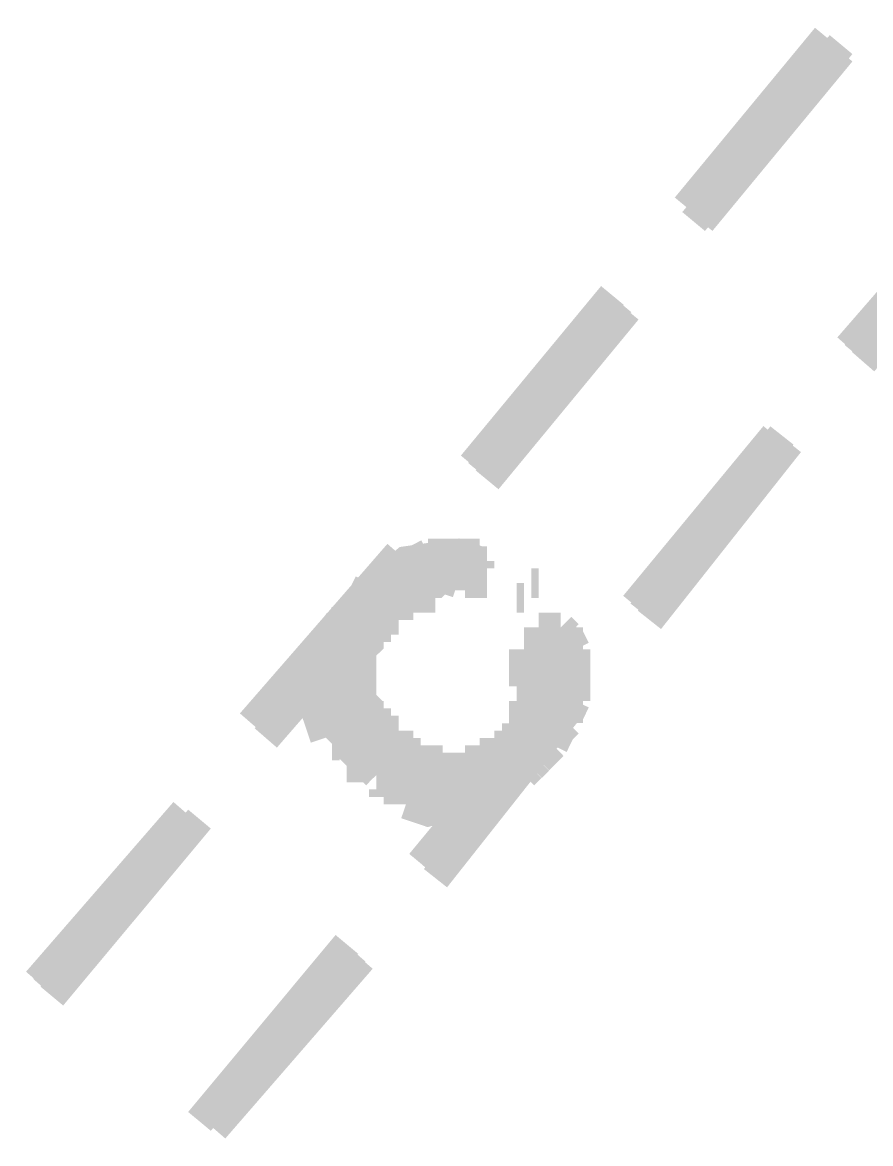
# Model space of a CAD drawing. Extents: x 0.1 to 11.6, y 0.3 to 16.2.
# Drawn here: x 7.5933 to 7.785, y 7.5267 to 7.78 of the extents above; entities that cross this region are included whole.
import ezdxf

# ---------------------------------------------------------------- set-up
doc = ezdxf.new("R2010")
doc.units = 0
doc.header["$MEASUREMENT"] = 0

msp = doc.modelspace()

# ---------------------------------------------------------------- linework, layer by layer
at = {"color": 0, "const_width": 0.00667}
for points in [[(7.77501, 7.77669), (7.74333, 7.73833)], [(7.77832, 7.77501), (7.74501, 7.73503)], [(7.77832, 7.77333), (7.74669, 7.73503)], [(7.78, 7.70665), (7.81332, 7.74501)], [(7.78168, 7.70503), (7.81332, 7.74333)], [(7.78331, 7.70335), (7.81668, 7.74164)], [(7.72667, 7.71832), (7.69499, 7.68001)], [(7.72835, 7.71669), (7.69667, 7.67833)], [(7.72999, 7.715), (7.69835, 7.67665)], [(7.73167, 7.64833), (7.76335, 7.68668)], [(7.73335, 7.64665), (7.76497, 7.68668)], [(7.73503, 7.64501), (7.76665, 7.685)], [(7.67833, 7.66), (7.64501, 7.62169)], [(7.68001, 7.65831), (7.64833, 7.62001)], [(7.69667, 7.65831), (7.69168, 7.66), (7.68001, 7.65831), (7.66997, 7.65001)], [(7.67833, 7.65668), (7.68001, 7.65831)], [(7.68001, 7.65831), (7.68164, 7.65831)], [(7.68164, 7.65831), (7.685, 7.66)], [(7.68332, 7.65831), (7.68164, 7.65668)], [(7.68668, 7.65831), (7.68332, 7.65831)], [(7.685, 7.66), (7.68668, 7.66)], [(7.68668, 7.66), (7.69, 7.66)], [(7.68832, 7.65831), (7.68668, 7.65831)], [(7.69, 7.65831), (7.68832, 7.65831)], [(7.69, 7.66), (7.69168, 7.66)], [(7.69336, 7.65831), (7.69, 7.65831)], [(7.69168, 7.66), (7.69499, 7.66)], [(7.69499, 7.65831), (7.69336, 7.65831)], [(7.69499, 7.66), (7.69667, 7.66)], [(7.69835, 7.65831), (7.69499, 7.65831)], [(7.68164, 7.65668), (7.64833, 7.61833)], [(7.67503, 7.655), (7.67833, 7.65668)], [(7.68164, 7.65668), (7.68001, 7.655)], [(7.69168, 7.65332), (7.68668, 7.655), (7.67503, 7.65169), (7.66499, 7.64501)], [(7.67833, 7.61501), (7.67833, 7.61664), (7.67665, 7.61664), (7.67503, 7.61664), (7.67503, 7.61833), (7.67333, 7.61833), (7.67333, 7.62001), (7.67165, 7.62169), (7.67165, 7.62332), (7.66997, 7.62332), (7.66997, 7.625), (7.66997, 7.62668), (7.66997, 7.62831), (7.66835, 7.62831), (7.66835, 7.62999), (7.66835, 7.63167), (7.66835, 7.63336), (7.66835, 7.63499), (7.66835, 7.63667), (7.66835, 7.63835), (7.66835, 7.63997), (7.66997, 7.63997), (7.66997, 7.64165), (7.66997, 7.64333), (7.67165, 7.64333), (7.67165, 7.64501), (7.67165, 7.64665), (7.67333, 7.64665), (7.67333, 7.64833), (7.67503, 7.64833), (7.67503, 7.65001), (7.67665, 7.65001), (7.67665, 7.65169), (7.67833, 7.65169), (7.67833, 7.65332), (7.68001, 7.65332), (7.68164, 7.65332), (7.68164, 7.655), (7.68332, 7.655), (7.685, 7.655), (7.68668, 7.655), (7.68832, 7.655), (7.69, 7.655)], [(7.67833, 7.61501), (7.67833, 7.61664), (7.67665, 7.61664), (7.67503, 7.61664), (7.67503, 7.61833), (7.67333, 7.61833), (7.67333, 7.62001), (7.67333, 7.62169), (7.67165, 7.62169), (7.67165, 7.62332), (7.66997, 7.625), (7.66997, 7.62668), (7.66997, 7.62831), (7.66835, 7.62999), (7.66835, 7.63167), (7.66835, 7.63336), (7.66835, 7.63499), (7.66835, 7.63667), (7.66835, 7.63835), (7.66997, 7.63835), (7.66997, 7.63997), (7.66997, 7.64165), (7.66997, 7.64333), (7.67165, 7.64333), (7.67165, 7.64501), (7.67165, 7.64665), (7.67333, 7.64665), (7.67333, 7.64833), (7.67503, 7.64833), (7.67503, 7.65001), (7.67665, 7.65001), (7.67665, 7.65169), (7.67833, 7.65169), (7.68001, 7.65332), (7.68164, 7.65332), (7.68332, 7.65332), (7.68332, 7.655), (7.685, 7.655), (7.68668, 7.655), (7.68832, 7.655), (7.69, 7.655)], [(7.69835, 7.65332), (7.69667, 7.65332), (7.69667, 7.655), (7.69499, 7.655), (7.69336, 7.655), (7.69168, 7.655), (7.69, 7.655), (7.68832, 7.655), (7.68668, 7.65332), (7.685, 7.65332), (7.68332, 7.65332), (7.68164, 7.65169), (7.68001, 7.65169), (7.68001, 7.65001), (7.67833, 7.65001), (7.67665, 7.64833), (7.67503, 7.64665), (7.67503, 7.64501), (7.67333, 7.64501), (7.67333, 7.64333), (7.67165, 7.64333), (7.67165, 7.64165), (7.67165, 7.63997), (7.66997, 7.63835), (7.66997, 7.63667), (7.66997, 7.63499), (7.66997, 7.63336), (7.66997, 7.63167), (7.66997, 7.62999), (7.66997, 7.62831), (7.66997, 7.62668), (7.67165, 7.625), (7.67165, 7.62332), (7.67165, 7.62169), (7.67333, 7.62169), (7.67333, 7.62001), (7.67503, 7.62001), (7.67503, 7.61833)], [(7.66997, 7.65001), (7.67165, 7.65332)], [(7.67165, 7.65332), (7.67333, 7.65332)], [(7.67333, 7.65332), (7.67503, 7.655)], [(7.67503, 7.65332), (7.67333, 7.65169)], [(7.67665, 7.655), (7.67503, 7.65332)], [(7.68001, 7.655), (7.67665, 7.655)], [(7.70833, 7.65332), (7.71001, 7.65332)], [(7.67333, 7.65169), (7.67165, 7.65001)], [(7.67333, 7.61003), (7.67165, 7.61165), (7.66997, 7.61165), (7.66997, 7.61333), (7.66835, 7.61501), (7.66835, 7.61664), (7.66667, 7.61664), (7.66667, 7.61833), (7.66499, 7.62001), (7.66499, 7.62169), (7.66499, 7.62332), (7.66499, 7.625), (7.66336, 7.625), (7.66336, 7.62668), (7.66336, 7.62831), (7.66336, 7.62999), (7.66336, 7.63167), (7.66499, 7.63167), (7.66499, 7.63336), (7.66499, 7.63499), (7.66499, 7.63667), (7.66667, 7.63667), (7.66667, 7.63835), (7.66667, 7.63997), (7.66835, 7.63997), (7.66835, 7.64165), (7.66835, 7.64333), (7.66997, 7.64333), (7.66997, 7.64501), (7.67165, 7.64501), (7.67333, 7.64665), (7.67503, 7.64665), (7.67503, 7.64833), (7.67665, 7.64833), (7.67833, 7.64833), (7.67833, 7.65001), (7.68001, 7.65001), (7.68164, 7.65001), (7.68332, 7.65001), (7.685, 7.65001), (7.68668, 7.65001)], [(7.66997, 7.65001), (7.66499, 7.63997), (7.66499, 7.62831), (7.66667, 7.62332)], [(7.66667, 7.64665), (7.66835, 7.64833)], [(7.66835, 7.64833), (7.66997, 7.65001)], [(7.67165, 7.65001), (7.66997, 7.64665)], [(7.67165, 7.65001), (7.67165, 7.64833)], [(7.70665, 7.65001), (7.70503, 7.65001)], [(7.66667, 7.64501), (7.66667, 7.64665)], [(7.66997, 7.64665), (7.66835, 7.64501)], [(7.66499, 7.64501), (7.66, 7.63499), (7.66, 7.62332), (7.66168, 7.61833)], [(7.66499, 7.64165), (7.66667, 7.64501)], [(7.66835, 7.64333), (7.66667, 7.64165)], [(7.66835, 7.64501), (7.66835, 7.64333)], [(7.71001, 7.64333), (7.71001, 7.64165), (7.71164, 7.64165), (7.71164, 7.63997), (7.71164, 7.63835), (7.71164, 7.63667), (7.71164, 7.63499), (7.71332, 7.63336), (7.71164, 7.63167), (7.71164, 7.62999), (7.71164, 7.62831), (7.71164, 7.62668), (7.71164, 7.625), (7.71001, 7.625), (7.71001, 7.62332), (7.71001, 7.62169), (7.70833, 7.62169), (7.70833, 7.62001), (7.70665, 7.62001), (7.70665, 7.61833), (7.70503, 7.61833), (7.70503, 7.61664), (7.70335, 7.61664), (7.70335, 7.61501), (7.70167, 7.61501), (7.69997, 7.61501), (7.69997, 7.61333), (7.69835, 7.61333), (7.69667, 7.61333), (7.69667, 7.61165), (7.69499, 7.61165), (7.69336, 7.61165), (7.69168, 7.61165), (7.69, 7.61165), (7.68832, 7.61165), (7.68668, 7.61165), (7.685, 7.61165), (7.685, 7.61333), (7.68332, 7.61333), (7.68164, 7.61333), (7.68001, 7.61333), (7.68001, 7.61501), (7.67833, 7.61501)], [(7.71001, 7.64333), (7.71164, 7.64333), (7.71164, 7.64165), (7.71164, 7.63997), (7.71164, 7.63835), (7.71164, 7.63667), (7.71332, 7.63667), (7.71332, 7.63499), (7.71332, 7.63336), (7.71332, 7.63167), (7.71332, 7.62999), (7.71164, 7.62999), (7.71164, 7.62831), (7.71164, 7.62668), (7.71164, 7.625), (7.71001, 7.625), (7.71001, 7.62332), (7.71001, 7.62169), (7.70833, 7.62169), (7.70833, 7.62001), (7.70665, 7.62001), (7.70665, 7.61833), (7.70503, 7.61664), (7.70335, 7.61664), (7.70335, 7.61501), (7.70167, 7.61501), (7.70167, 7.61333), (7.69997, 7.61333), (7.69835, 7.61333), (7.69667, 7.61165), (7.69499, 7.61165), (7.69336, 7.61165), (7.69168, 7.61165), (7.69, 7.61165), (7.68832, 7.61165), (7.68668, 7.61165), (7.685, 7.61165), (7.68332, 7.61333), (7.68164, 7.61333), (7.68001, 7.61333), (7.68001, 7.61501), (7.67833, 7.61501)], [(7.71001, 7.61664), (7.71669, 7.62668), (7.71669, 7.63835), (7.715, 7.64333)], [(7.715, 7.64333), (7.71669, 7.64165)], [(7.71669, 7.64165), (7.71669, 7.64333)], [(7.66499, 7.63997), (7.66499, 7.64165)], [(7.66667, 7.64165), (7.66667, 7.63835)], [(7.71669, 7.64165), (7.71669, 7.63997)], [(7.71832, 7.63835), (7.71669, 7.64165)], [(7.66499, 7.63667), (7.66499, 7.63997)], [(7.66667, 7.63835), (7.66499, 7.63667)], [(7.70665, 7.63835), (7.70665, 7.63667), (7.70665, 7.63499), (7.70665, 7.63336), (7.70833, 7.63336), (7.70833, 7.63167), (7.70833, 7.62999), (7.70833, 7.62831), (7.70833, 7.62668), (7.70833, 7.625), (7.70833, 7.62332), (7.70665, 7.62332), (7.70665, 7.62169), (7.70665, 7.62001), (7.70665, 7.61833), (7.70503, 7.61833), (7.70503, 7.61664), (7.70335, 7.61501), (7.70335, 7.61333), (7.70167, 7.61333), (7.70167, 7.61165), (7.69997, 7.61165), (7.69997, 7.61003), (7.69835, 7.61003), (7.69667, 7.61003), (7.69667, 7.60835), (7.69499, 7.60835), (7.69336, 7.60835), (7.69336, 7.60667), (7.69168, 7.60667), (7.69, 7.60667), (7.68832, 7.60667), (7.68668, 7.60667), (7.685, 7.60667), (7.68332, 7.60667), (7.68164, 7.60667), (7.68001, 7.60667), (7.67833, 7.60667), (7.67833, 7.60835), (7.67665, 7.60835), (7.67503, 7.60835), (7.67503, 7.61003), (7.67333, 7.61003)], [(7.70665, 7.61165), (7.71164, 7.62169), (7.71164, 7.63336), (7.71001, 7.63835)], [(7.71669, 7.63997), (7.71669, 7.63667)], [(7.71832, 7.63667), (7.71832, 7.63835)], [(7.66499, 7.63499), (7.66499, 7.63667)], [(7.66499, 7.63667), (7.66499, 7.63336)], [(7.67503, 7.61833), (7.67665, 7.61664), (7.67833, 7.61501), (7.68001, 7.61501), (7.68001, 7.61333), (7.68164, 7.61333), (7.68332, 7.61165), (7.685, 7.61165), (7.68668, 7.61165), (7.68832, 7.61165), (7.68832, 7.61003), (7.69, 7.61003), (7.69168, 7.61003), (7.69336, 7.61003), (7.69499, 7.61003), (7.69499, 7.61165), (7.69667, 7.61165), (7.69835, 7.61165), (7.69997, 7.61165), (7.70167, 7.61165), (7.70167, 7.61333), (7.70335, 7.61333), (7.70503, 7.61501), (7.70665, 7.61501), (7.70665, 7.61664), (7.70833, 7.61664), (7.70833, 7.61833), (7.71001, 7.61833), (7.71001, 7.62001), (7.71164, 7.62169), (7.71164, 7.62332), (7.71164, 7.625), (7.71332, 7.625), (7.71332, 7.62668), (7.71332, 7.62831), (7.71332, 7.62999), (7.71332, 7.63167), (7.71332, 7.63336), (7.71332, 7.63499), (7.71332, 7.63667)], [(7.71669, 7.63667), (7.71669, 7.63499)], [(7.71832, 7.63336), (7.71832, 7.63667)], [(7.66499, 7.63167), (7.66499, 7.63499)], [(7.66499, 7.63336), (7.66499, 7.63167)], [(7.71669, 7.63499), (7.71669, 7.63167)], [(7.71832, 7.63167), (7.71832, 7.63336)], [(7.66499, 7.62999), (7.66499, 7.63167)], [(7.66499, 7.63167), (7.66499, 7.62831)], [(7.71669, 7.63167), (7.71669, 7.62999)], [(7.71832, 7.62831), (7.71832, 7.63167)], [(7.66499, 7.62831), (7.66499, 7.62999)], [(7.66499, 7.625), (7.66499, 7.62831)], [(7.66499, 7.62831), (7.66667, 7.62668)], [(7.68332, 7.59), (7.715, 7.62831)], [(7.68332, 7.59), (7.71669, 7.62831)], [(7.71669, 7.62999), (7.71669, 7.62668)], [(7.71832, 7.62668), (7.71832, 7.62831)], [(7.66667, 7.62668), (7.66667, 7.625)], [(7.68668, 7.58664), (7.71832, 7.62668)], [(7.71669, 7.62668), (7.715, 7.625)], [(7.71669, 7.62332), (7.71832, 7.62668)], [(7.66667, 7.62332), (7.66499, 7.625)], [(7.66667, 7.625), (7.66835, 7.62169)], [(7.715, 7.62332), (7.71332, 7.62001)], [(7.715, 7.625), (7.715, 7.62332)], [(7.71669, 7.62169), (7.71669, 7.62332)], [(7.715, 7.62001), (7.71669, 7.62169)], [(7.71164, 7.61833), (7.71001, 7.61664)], [(7.71332, 7.62001), (7.71164, 7.61833)], [(7.71332, 7.61664), (7.715, 7.62001)], [(7.67665, 7.61664), (7.67833, 7.61501)], [(7.685, 7.60835), (7.69, 7.60667), (7.70167, 7.61003), (7.71001, 7.61664)], [(7.71001, 7.61664), (7.70833, 7.61501)], [(7.71164, 7.61501), (7.71332, 7.61664)], [(7.67333, 7.61333), (7.67503, 7.61165)], [(7.70665, 7.61333), (7.70503, 7.61165)], [(7.70833, 7.61501), (7.70665, 7.61333)], [(7.70833, 7.61165), (7.71001, 7.61333)], [(7.71001, 7.61333), (7.71164, 7.61501)], [(7.68001, 7.60335), (7.685, 7.60167), (7.69667, 7.60499), (7.70665, 7.61165)], [(7.70503, 7.61165), (7.70335, 7.61003)], [(7.70665, 7.61003), (7.70833, 7.61165)], [(7.68668, 7.60667), (7.685, 7.60835)], [(7.69667, 7.60835), (7.69499, 7.60667)], [(7.69835, 7.60835), (7.69667, 7.60835)], [(7.70167, 7.61003), (7.69835, 7.60835)], [(7.69997, 7.60667), (7.70335, 7.60835)], [(7.70335, 7.61003), (7.70167, 7.61003)], [(7.70335, 7.60835), (7.70503, 7.61003)], [(7.70503, 7.61003), (7.70665, 7.61003)], [(7.69, 7.60667), (7.68668, 7.60667)], [(7.68668, 7.60667), (7.68832, 7.60667)], [(7.68832, 7.60667), (7.69, 7.60667)], [(7.69168, 7.60667), (7.69, 7.60667)], [(7.69, 7.60667), (7.69336, 7.60667)], [(7.69499, 7.60667), (7.69168, 7.60667)], [(7.69336, 7.60667), (7.69499, 7.60667)], [(7.69499, 7.60667), (7.69835, 7.60667)], [(7.69835, 7.60667), (7.69997, 7.60667)], [(7.62999, 7.60167), (7.59668, 7.56332)], [(7.63167, 7.59999), (7.59831, 7.56168)], [(7.63336, 7.59999), (7.59999, 7.56)], [(7.63336, 7.53168), (7.66667, 7.57167)], [(7.63499, 7.53168), (7.66835, 7.56999)], [(7.63667, 7.53), (7.66997, 7.56836)]]:
    msp.add_lwpolyline(points, dxfattribs=at)

doc.saveas('drawing.dxf')
